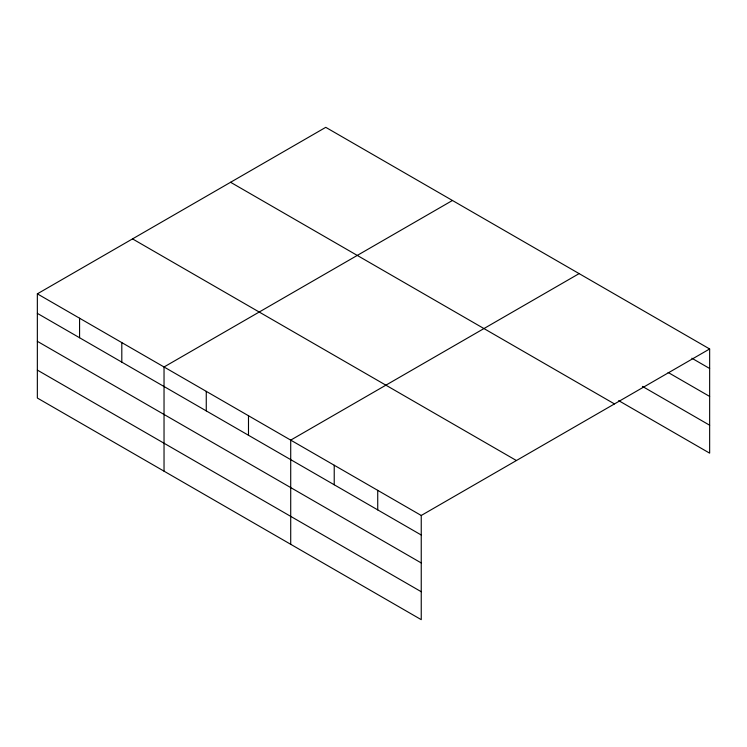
<?xml version="1.0" encoding="UTF-8"?>
<svg xmlns="http://www.w3.org/2000/svg" width="747" height="747" viewBox="0 0 747 747"><rect width="100%" height="100%" fill="white"/><g stroke="black" fill="none" stroke-linecap="round" stroke-linejoin="round"><path stroke-width="1.12" d="M37.35 293.842L421.243 515.477L421.243 619.665L37.35 398.03L37.35 293.842L325.757 127.335L709.65 348.97L709.65 453.158L618.684 400.635M452.439 200.476L164.032 366.982L164.032 471.17M579.13 273.607L290.714 440.123L290.714 544.311M421.243 515.477L709.65 348.97M691.853 358.224L709.65 368.495M668.117 372.454L709.65 396.433M642.411 386.395L709.65 425.22M230.58 182.277L614.473 403.922M132.527 238.891L516.42 460.535M37.35 313.367L421.243 535.011M37.35 341.314L421.243 562.949M37.35 370.092L421.243 591.727M377.73 490.359L377.73 509.893M334.226 465.241L334.226 484.775M248.49 415.743L248.49 435.268M206.265 391.363L206.265 410.887M121.808 342.602L121.808 362.127M79.574 318.222L79.574 337.747"/></g></svg>
